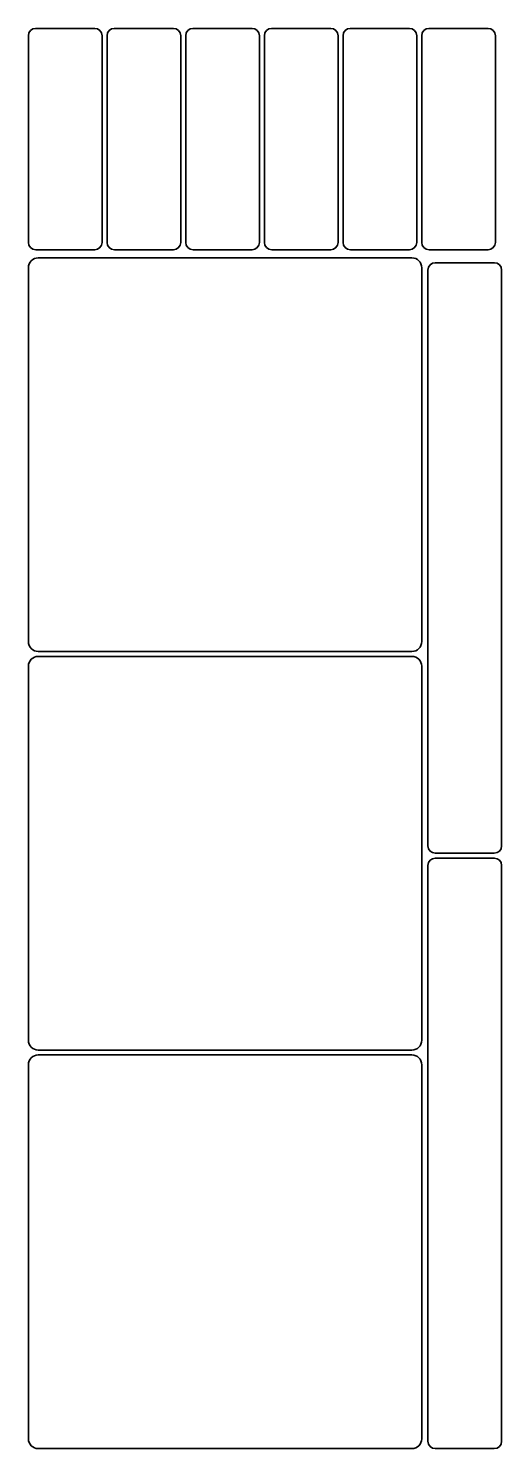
# Model space of a CAD drawing. Header units: inches. Extents: x -2236 to -1274, y -1779 to 1107.
import ezdxf

# ---------------------------------------------------------------- set-up
doc = ezdxf.new("R2010")
doc.units = ezdxf.units.IN
doc.header["$MEASUREMENT"] = 0
doc.layers.add('Capa 1', color=7, linetype='Continuous')

# ---------------------------------------------------------------- blocks, each defined once
blk = doc.blocks.new('block 2')
at = {"layer": 'Capa 1', "color": 250, "lineweight": 35, "true_color": 0x201815}
blk.add_open_spline([(-1456.1, -159.1), (-1456.1, -159.1), (-2216.1, -159.1), (-2216.1, -159.1), (-2227.1, -159.1), (-2236.1, -150.2), (-2236.1, -139.1), (-2236.1, -139.1), (-2236.1, 620.9), (-2236.1, 620.9), (-2236.1, 631.9), (-2227.1, 640.9), (-2216.1, 640.9), (-2216.1, 640.9), (-1456.1, 640.9), (-1456.1, 640.9), (-1445, 640.9), (-1436.1, 631.9), (-1436.1, 620.9), (-1436.1, 620.9), (-1436.1, -139.1), (-1436.1, -139.1), (-1436.1, -150.2), (-1445, -159.1), (-1456.1, -159.1)], degree=3, knots=[0, 0, 0, 0, 1, 1, 1, 2, 2, 2, 3, 3, 3, 4, 4, 4, 5, 5, 5, 6, 6, 6, 7, 7, 7, 8, 8, 8, 8], dxfattribs=at)
blk.add_open_spline([(-1456.1, -159.1), (-1456.1, -159.1), (-2216.1, -159.1), (-2216.1, -159.1), (-2227.1, -159.1), (-2236.1, -150.2), (-2236.1, -139.1), (-2236.1, -139.1), (-2236.1, 620.9), (-2236.1, 620.9), (-2236.1, 631.9), (-2227.1, 640.9), (-2216.1, 640.9), (-2216.1, 640.9), (-1456.1, 640.9), (-1456.1, 640.9), (-1445, 640.9), (-1436.1, 631.9), (-1436.1, 620.9), (-1436.1, 620.9), (-1436.1, -139.1), (-1436.1, -139.1), (-1436.1, -150.2), (-1445, -159.1), (-1456.1, -159.1)], degree=3, knots=[0, 0, 0, 0, 1, 1, 1, 2, 2, 2, 3, 3, 3, 4, 4, 4, 5, 5, 5, 6, 6, 6, 7, 7, 7, 8, 8, 8, 8], dxfattribs=at)
blk = doc.blocks.new('block 3')
at = {"layer": 'Capa 1', "color": 250, "lineweight": 35, "true_color": 0x201815}
blk.add_open_spline([(-1456.1, -969.1), (-1456.1, -969.1), (-2216.1, -969.1), (-2216.1, -969.1), (-2227.1, -969.1), (-2236.1, -960.2), (-2236.1, -949.1), (-2236.1, -949.1), (-2236.1, -189.1), (-2236.1, -189.1), (-2236.1, -178.1), (-2227.1, -169.1), (-2216.1, -169.1), (-2216.1, -169.1), (-1456.1, -169.1), (-1456.1, -169.1), (-1445, -169.1), (-1436.1, -178.1), (-1436.1, -189.1), (-1436.1, -189.1), (-1436.1, -949.1), (-1436.1, -949.1), (-1436.1, -960.2), (-1445, -969.1), (-1456.1, -969.1)], degree=3, knots=[0, 0, 0, 0, 1, 1, 1, 2, 2, 2, 3, 3, 3, 4, 4, 4, 5, 5, 5, 6, 6, 6, 7, 7, 7, 8, 8, 8, 8], dxfattribs=at)
blk.add_open_spline([(-1456.1, -969.1), (-1456.1, -969.1), (-2216.1, -969.1), (-2216.1, -969.1), (-2227.1, -969.1), (-2236.1, -960.2), (-2236.1, -949.1), (-2236.1, -949.1), (-2236.1, -189.1), (-2236.1, -189.1), (-2236.1, -178.1), (-2227.1, -169.1), (-2216.1, -169.1), (-2216.1, -169.1), (-1456.1, -169.1), (-1456.1, -169.1), (-1445, -169.1), (-1436.1, -178.1), (-1436.1, -189.1), (-1436.1, -189.1), (-1436.1, -949.1), (-1436.1, -949.1), (-1436.1, -960.2), (-1445, -969.1), (-1456.1, -969.1)], degree=3, knots=[0, 0, 0, 0, 1, 1, 1, 2, 2, 2, 3, 3, 3, 4, 4, 4, 5, 5, 5, 6, 6, 6, 7, 7, 7, 8, 8, 8, 8], dxfattribs=at)
blk = doc.blocks.new('block 4')
at = {"layer": 'Capa 1', "color": 250, "lineweight": 35, "true_color": 0x201815}
blk.add_open_spline([(-1456.1, -1779.1), (-1456.1, -1779.1), (-2216.1, -1779.1), (-2216.1, -1779.1), (-2227.1, -1779.1), (-2236.1, -1770.2), (-2236.1, -1759.1), (-2236.1, -1759.1), (-2236.1, -999.1), (-2236.1, -999.1), (-2236.1, -988.1), (-2227.1, -979.1), (-2216.1, -979.1), (-2216.1, -979.1), (-1456.1, -979.1), (-1456.1, -979.1), (-1445, -979.1), (-1436.1, -988.1), (-1436.1, -999.1), (-1436.1, -999.1), (-1436.1, -1759.1), (-1436.1, -1759.1), (-1436.1, -1770.2), (-1445, -1779.1), (-1456.1, -1779.1)], degree=3, knots=[0, 0, 0, 0, 1, 1, 1, 2, 2, 2, 3, 3, 3, 4, 4, 4, 5, 5, 5, 6, 6, 6, 7, 7, 7, 8, 8, 8, 8], dxfattribs=at)
blk.add_open_spline([(-1456.1, -1779.1), (-1456.1, -1779.1), (-2216.1, -1779.1), (-2216.1, -1779.1), (-2227.1, -1779.1), (-2236.1, -1770.2), (-2236.1, -1759.1), (-2236.1, -1759.1), (-2236.1, -999.1), (-2236.1, -999.1), (-2236.1, -988.1), (-2227.1, -979.1), (-2216.1, -979.1), (-2216.1, -979.1), (-1456.1, -979.1), (-1456.1, -979.1), (-1445, -979.1), (-1436.1, -988.1), (-1436.1, -999.1), (-1436.1, -999.1), (-1436.1, -1759.1), (-1436.1, -1759.1), (-1436.1, -1770.2), (-1445, -1779.1), (-1456.1, -1779.1)], degree=3, knots=[0, 0, 0, 0, 1, 1, 1, 2, 2, 2, 3, 3, 3, 4, 4, 4, 5, 5, 5, 6, 6, 6, 7, 7, 7, 8, 8, 8, 8], dxfattribs=at)
blk = doc.blocks.new('block 5')
at = {"layer": 'Capa 1', "color": 250, "lineweight": 35, "true_color": 0x201815}
blk.add_open_spline([(-1288.6, -569.1), (-1288.6, -569.1), (-1408.6, -569.1), (-1408.6, -569.1), (-1416.9, -569.1), (-1423.6, -562.4), (-1423.6, -554.1), (-1423.6, -554.1), (-1423.6, 615.9), (-1423.6, 615.9), (-1423.6, 624.2), (-1416.9, 630.9), (-1408.6, 630.9), (-1408.6, 630.9), (-1288.6, 630.9), (-1288.6, 630.9), (-1280.4, 630.9), (-1273.6, 624.2), (-1273.6, 615.9), (-1273.6, 615.9), (-1273.6, -554.1), (-1273.6, -554.1), (-1273.6, -562.4), (-1280.4, -569.1), (-1288.6, -569.1)], degree=3, knots=[0, 0, 0, 0, 1, 1, 1, 2, 2, 2, 3, 3, 3, 4, 4, 4, 5, 5, 5, 6, 6, 6, 7, 7, 7, 8, 8, 8, 8], dxfattribs=at)
blk = doc.blocks.new('block 6')
at = {"layer": 'Capa 1', "color": 250, "lineweight": 35, "true_color": 0x201815}
blk.add_open_spline([(-1288.6, -1779.1), (-1288.6, -1779.1), (-1408.6, -1779.1), (-1408.6, -1779.1), (-1416.9, -1779.1), (-1423.6, -1772.4), (-1423.6, -1764.1), (-1423.6, -1764.1), (-1423.6, -594.1), (-1423.6, -594.1), (-1423.6, -585.8), (-1416.9, -579.1), (-1408.6, -579.1), (-1408.6, -579.1), (-1288.6, -579.1), (-1288.6, -579.1), (-1280.4, -579.1), (-1273.6, -585.8), (-1273.6, -594.1), (-1273.6, -594.1), (-1273.6, -1764.1), (-1273.6, -1764.1), (-1273.6, -1772.4), (-1280.4, -1779.1), (-1288.6, -1779.1)], degree=3, knots=[0, 0, 0, 0, 1, 1, 1, 2, 2, 2, 3, 3, 3, 4, 4, 4, 5, 5, 5, 6, 6, 6, 7, 7, 7, 8, 8, 8, 8], dxfattribs=at)
blk = doc.blocks.new('block 7')
at = {"layer": 'Capa 1', "color": 250, "lineweight": 35, "true_color": 0x201815}
blk.add_open_spline([(-1436.1, 672.2), (-1436.1, 672.2), (-1436.1, 1092.2), (-1436.1, 1092.2), (-1436.1, 1100.5), (-1429.4, 1107.2), (-1421.1, 1107.2), (-1421.1, 1107.2), (-1301.1, 1107.2), (-1301.1, 1107.2), (-1292.8, 1107.2), (-1286.1, 1100.5), (-1286.1, 1092.2), (-1286.1, 1092.2), (-1286.1, 672.2), (-1286.1, 672.2), (-1286.1, 663.9), (-1292.8, 657.2), (-1301.1, 657.2), (-1301.1, 657.2), (-1421.1, 657.2), (-1421.1, 657.2), (-1429.4, 657.2), (-1436.1, 663.9), (-1436.1, 672.2)], degree=3, knots=[0, 0, 0, 0, 1, 1, 1, 2, 2, 2, 3, 3, 3, 4, 4, 4, 5, 5, 5, 6, 6, 6, 7, 7, 7, 8, 8, 8, 8], dxfattribs=at)
blk = doc.blocks.new('block 8')
at = {"layer": 'Capa 1', "color": 250, "lineweight": 35, "true_color": 0x201815}
blk.add_open_spline([(-1596.1, 672.2), (-1596.1, 672.2), (-1596.1, 1092.2), (-1596.1, 1092.2), (-1596.1, 1100.5), (-1589.4, 1107.2), (-1581.1, 1107.2), (-1581.1, 1107.2), (-1461.1, 1107.2), (-1461.1, 1107.2), (-1452.8, 1107.2), (-1446.1, 1100.5), (-1446.1, 1092.2), (-1446.1, 1092.2), (-1446.1, 672.2), (-1446.1, 672.2), (-1446.1, 663.9), (-1452.8, 657.2), (-1461.1, 657.2), (-1461.1, 657.2), (-1581.1, 657.2), (-1581.1, 657.2), (-1589.4, 657.2), (-1596.1, 663.9), (-1596.1, 672.2)], degree=3, knots=[0, 0, 0, 0, 1, 1, 1, 2, 2, 2, 3, 3, 3, 4, 4, 4, 5, 5, 5, 6, 6, 6, 7, 7, 7, 8, 8, 8, 8], dxfattribs=at)
blk = doc.blocks.new('block 9')
at = {"layer": 'Capa 1', "color": 250, "lineweight": 35, "true_color": 0x201815}
blk.add_open_spline([(-1756.1, 672.2), (-1756.1, 672.2), (-1756.1, 1092.2), (-1756.1, 1092.2), (-1756.1, 1100.5), (-1749.4, 1107.2), (-1741.1, 1107.2), (-1741.1, 1107.2), (-1621.1, 1107.2), (-1621.1, 1107.2), (-1612.8, 1107.2), (-1606.1, 1100.5), (-1606.1, 1092.2), (-1606.1, 1092.2), (-1606.1, 672.2), (-1606.1, 672.2), (-1606.1, 663.9), (-1612.8, 657.2), (-1621.1, 657.2), (-1621.1, 657.2), (-1741.1, 657.2), (-1741.1, 657.2), (-1749.4, 657.2), (-1756.1, 663.9), (-1756.1, 672.2)], degree=3, knots=[0, 0, 0, 0, 1, 1, 1, 2, 2, 2, 3, 3, 3, 4, 4, 4, 5, 5, 5, 6, 6, 6, 7, 7, 7, 8, 8, 8, 8], dxfattribs=at)
blk = doc.blocks.new('block 10')
at = {"layer": 'Capa 1', "color": 250, "lineweight": 35, "true_color": 0x201815}
blk.add_open_spline([(-1916.1, 672.2), (-1916.1, 672.2), (-1916.1, 1092.2), (-1916.1, 1092.2), (-1916.1, 1100.5), (-1909.4, 1107.2), (-1901.1, 1107.2), (-1901.1, 1107.2), (-1781.1, 1107.2), (-1781.1, 1107.2), (-1772.8, 1107.2), (-1766.1, 1100.5), (-1766.1, 1092.2), (-1766.1, 1092.2), (-1766.1, 672.2), (-1766.1, 672.2), (-1766.1, 663.9), (-1772.8, 657.2), (-1781.1, 657.2), (-1781.1, 657.2), (-1901.1, 657.2), (-1901.1, 657.2), (-1909.4, 657.2), (-1916.1, 663.9), (-1916.1, 672.2)], degree=3, knots=[0, 0, 0, 0, 1, 1, 1, 2, 2, 2, 3, 3, 3, 4, 4, 4, 5, 5, 5, 6, 6, 6, 7, 7, 7, 8, 8, 8, 8], dxfattribs=at)
blk = doc.blocks.new('block 11')
at = {"layer": 'Capa 1', "color": 250, "lineweight": 35, "true_color": 0x201815}
blk.add_open_spline([(-2076.1, 672.2), (-2076.1, 672.2), (-2076.1, 1092.2), (-2076.1, 1092.2), (-2076.1, 1100.5), (-2069.4, 1107.2), (-2061.1, 1107.2), (-2061.1, 1107.2), (-1941.1, 1107.2), (-1941.1, 1107.2), (-1932.8, 1107.2), (-1926.1, 1100.5), (-1926.1, 1092.2), (-1926.1, 1092.2), (-1926.1, 672.2), (-1926.1, 672.2), (-1926.1, 663.9), (-1932.8, 657.2), (-1941.1, 657.2), (-1941.1, 657.2), (-2061.1, 657.2), (-2061.1, 657.2), (-2069.4, 657.2), (-2076.1, 663.9), (-2076.1, 672.2)], degree=3, knots=[0, 0, 0, 0, 1, 1, 1, 2, 2, 2, 3, 3, 3, 4, 4, 4, 5, 5, 5, 6, 6, 6, 7, 7, 7, 8, 8, 8, 8], dxfattribs=at)
blk = doc.blocks.new('block 12')
at = {"layer": 'Capa 1', "color": 250, "lineweight": 35, "true_color": 0x201815}
blk.add_open_spline([(-2236.1, 672.2), (-2236.1, 672.2), (-2236.1, 1092.2), (-2236.1, 1092.2), (-2236.1, 1100.5), (-2229.4, 1107.2), (-2221.1, 1107.2), (-2221.1, 1107.2), (-2101.1, 1107.2), (-2101.1, 1107.2), (-2092.8, 1107.2), (-2086.1, 1100.5), (-2086.1, 1092.2), (-2086.1, 1092.2), (-2086.1, 672.2), (-2086.1, 672.2), (-2086.1, 663.9), (-2092.8, 657.2), (-2101.1, 657.2), (-2101.1, 657.2), (-2221.1, 657.2), (-2221.1, 657.2), (-2229.4, 657.2), (-2236.1, 663.9), (-2236.1, 672.2)], degree=3, knots=[0, 0, 0, 0, 1, 1, 1, 2, 2, 2, 3, 3, 3, 4, 4, 4, 5, 5, 5, 6, 6, 6, 7, 7, 7, 8, 8, 8, 8], dxfattribs=at)

msp = doc.modelspace()

# ---------------------------------------------------------------- block references
at = {"layer": 'Capa 1'}
for name in ['block 12', 'block 11', 'block 10', 'block 9', 'block 8', 'block 7', 'block 2', 'block 5', 'block 3', 'block 6', 'block 4']:
    msp.add_blockref(name, (0, 0), dxfattribs=at)

doc.saveas('drawing.dxf')
